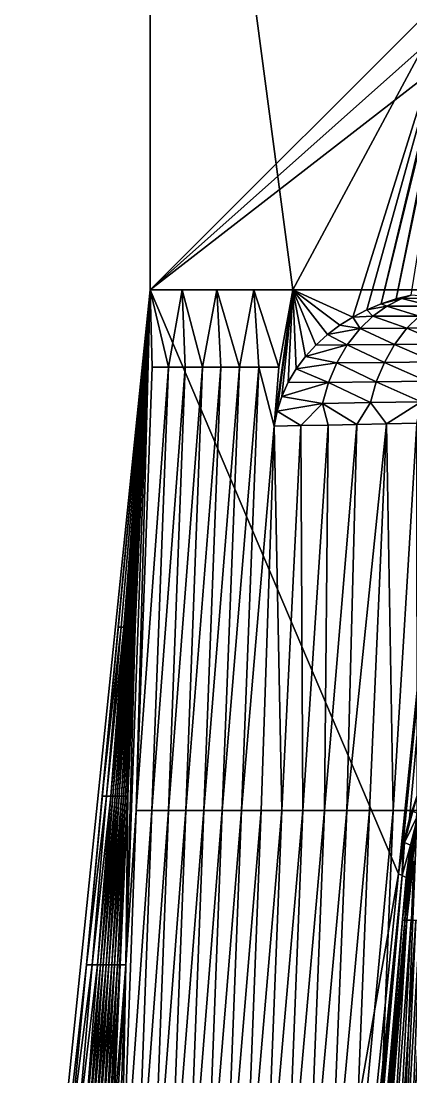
# Model space of a CAD drawing. Extents: x -53 to 3.8, y 0 to 88.2.
# Drawn here: x -47.81 to -42.74, y 60.01 to 73.74 of the extents above; entities that cross this region are included whole.
import ezdxf

# ---------------------------------------------------------------- set-up
doc = ezdxf.new("R2010")
doc.units = 0

msp = doc.modelspace()

# ---------------------------------------------------------------- linework, layer by layer
for points in [[(-46.131, 70.249, 13.5), (-46.131, 84.249, 13.5), (-46.131, 79.8805, 12.1121)], [(-46.131, 84.249), (-46.131, 70.249), (-46.131, 79.4532, 4.36866)], [(-44.2743, 70.249, 13.5), (-42.131, 74.249, 13.5), (-46.131, 84.249, 13.5)], [(-46.131, 70.249, 13.5), (-44.2743, 70.249, 13.5), (-46.131, 84.249, 13.5)], [(-46.131, 70.249), (-46.131, 84.249), (-42.131, 74.249)], [(-46.131, 79.4532, 12.0039), (-46.131, 70.249, 13.5), (-46.131, 79.8805, 12.1121)], [(-46.131, 79.0405, 11.8494), (-46.131, 70.249, 13.5), (-46.131, 79.4532, 12.0039)], [(-46.131, 79.4532, 4.36866), (-46.131, 70.249), (-46.131, 79.0405, 4.52319)], [(-46.131, 78.6473, 11.6504), (-46.131, 70.249, 13.5), (-46.131, 79.0405, 11.8494)], [(-46.131, 79.0405, 4.52319), (-46.131, 70.249), (-46.131, 78.6473, 4.72218)], [(-46.131, 78.2784, 11.4093), (-46.131, 70.249, 13.5), (-46.131, 78.6473, 11.6504)], [(-46.131, 78.6473, 4.72218), (-46.131, 70.249), (-46.131, 78.2784, 4.96322)], [(-46.131, 77.9382, 11.1292), (-46.131, 70.249, 13.5), (-46.131, 78.2784, 11.4093)], [(-46.131, 78.2784, 4.96322), (-46.131, 70.249), (-46.131, 77.9382, 5.24338)], [(-46.131, 77.6309, 10.8133), (-46.131, 70.249, 13.5), (-46.131, 77.9382, 11.1292)], [(-46.131, 77.9382, 5.24338), (-46.131, 70.249, 5.14387), (-46.131, 77.6309, 5.55927)], [(-46.131, 70.249), (-46.131, 70.249, 5.14387), (-46.131, 77.9382, 5.24338)], [(-46.131, 77.3602, 10.4655), (-46.131, 70.249, 13.5), (-46.131, 77.6309, 10.8133)], [(-46.131, 77.6309, 5.55927), (-46.131, 70.249, 5.14387), (-46.131, 77.3602, 5.90705)], [(-46.131, 70.249, 10.2877), (-46.131, 70.249, 13.5), (-46.131, 77.3602, 10.4655)], [(-46.131, 77.1294, 10.0901), (-46.131, 70.249, 10.2877), (-46.131, 77.3602, 10.4655)], [(-46.131, 77.3602, 5.90705), (-46.131, 70.249, 5.14387), (-46.131, 77.1294, 6.28249)], [(-46.131, 76.9413, 9.69152), (-46.131, 70.249, 10.2877), (-46.131, 77.1294, 10.0901)], [(-46.131, 77.1294, 6.28249), (-46.131, 70.249, 5.14387), (-46.131, 76.9413, 6.68104)], [(-46.131, 76.7982, 9.27469), (-46.131, 70.249, 10.2877), (-46.131, 76.9413, 9.69152)], [(-46.131, 76.9413, 6.68104), (-46.131, 70.249, 5.14387), (-46.131, 76.7982, 7.09787)], [(-46.131, 76.7019, 8.84466), (-46.131, 70.249, 10.2877), (-46.131, 76.7982, 9.27469)], [(-46.131, 76.7982, 7.09787), (-46.131, 70.249, 5.14387), (-46.131, 76.7019, 7.5279)], [(-46.131, 76.6534, 8.40663), (-46.131, 70.249, 10.2877), (-46.131, 76.7019, 8.84466)], [(-46.131, 76.7019, 7.5279), (-46.131, 70.249, 5.14387), (-46.131, 76.6534, 7.96593)], [(-46.131, 76.6534, 7.96593), (-46.131, 70.249, 10.2877), (-46.131, 76.6534, 8.40663)], [(-46.131, 70.249, 5.14387), (-46.131, 70.249, 10.2877), (-46.131, 76.6534, 7.96593)], [(-42.131, 74.249), (-42.1091, 73.8309), (-46.131, 70.249)], [(-44.2743, 70.249, 13.5), (-43.4934, 69.8931, 13.5), (-42.131, 74.249, 13.5)], [(-43.4934, 69.8931, 13.5), (-43.3134, 69.986, 13.5), (-42.131, 74.249, 13.5)], [(-43.3134, 69.986, 13.5), (-43.1263, 70.0646, 13.5), (-42.131, 74.249, 13.5)], [(-42.131, 74.249, 13.5), (-43.1263, 70.0646, 13.5), (-42.1291, 74.1265, 13.5)], [(-42.9338, 70.1291, 13.5), (-42.1291, 74.1265, 13.5), (-43.1263, 70.0646, 13.5)], [(-42.1235, 74.0041, 13.5), (-42.1291, 74.1265, 13.5), (-42.9338, 70.1291, 13.5)], [(-42.7369, 70.1795, 13.5), (-42.1235, 74.0041, 13.5), (-42.9338, 70.1291, 13.5)], [(-42.1091, 73.8309), (-42.0436, 73.4174), (-46.131, 70.249)], [(-46.131, 70.249), (-42.0436, 73.4174), (-42.131, 70.249)], [(-46.131, 70.249), (-47.7185, 35.1245, 0.00108), (-47.8101, 53.9368, 0.001)], [(-47.8101, 53.9368, 0.001), (-46.9615, 61.4679, 1.43231), (-46.131, 70.249)], [(-42.9009, 62.6519), (-47.7185, 35.1245, 0.00108), (-46.131, 70.249)], [(-46.7538, 63.6632, 1.39572), (-46.131, 70.249), (-46.9615, 61.4679, 1.43231)], [(-46.7538, 63.6632, 1.39572), (-46.5462, 65.8584, 1.35914), (-46.131, 70.249)], [(-46.5462, 65.8584, 1.35914), (-46.5095, 65.8584, 2.71801), (-46.131, 70.249)], [(-46.131, 70.249), (-46.5095, 65.8584, 2.71801), (-46.131, 70.249, 5.14387)], [(-46.4728, 65.8584, 4.07687), (-46.131, 70.249, 5.14387), (-46.5095, 65.8584, 2.71801)], [(-46.4544, 65.8584, 4.75631), (-46.131, 70.249, 5.14387), (-46.4728, 65.8584, 4.07687)], [(-46.4544, 65.8584, 4.75631), (-46.4361, 65.8584, 5.43574), (-46.131, 70.249, 5.14387)], [(-46.131, 70.249, 10.2877), (-46.4474, 61.4679, 11.4547), (-46.3145, 63.4733, 11.3203)], [(-46.4474, 61.4679, 11.4547), (-46.131, 70.249, 10.2877), (-46.3259, 65.8584, 9.51234)], [(-46.4361, 65.8584, 5.43574), (-46.4177, 65.8584, 6.11517), (-46.131, 70.249, 5.14387)], [(-46.131, 70.249, 5.14387), (-46.4177, 65.8584, 6.11517), (-46.3994, 65.8584, 6.79461)], [(-46.3994, 65.8584, 6.79461), (-46.381, 65.8584, 7.47404), (-46.131, 70.249, 5.14387)], [(-46.381, 65.8584, 7.47404), (-46.3626, 65.8584, 8.15348), (-46.131, 70.249, 5.14387)], [(-46.131, 70.249, 5.14387), (-46.3626, 65.8584, 8.15348), (-46.131, 70.249, 10.2877)], [(-46.3443, 65.8584, 8.83291), (-46.131, 70.249, 10.2877), (-46.3626, 65.8584, 8.15348)], [(-46.131, 70.249, 10.2877), (-46.3443, 65.8584, 8.83291), (-46.3259, 65.8584, 9.51234)], [(-46.3145, 63.4733, 11.3203), (-46.1054, 69.2436, 10.5504), (-46.131, 70.249, 10.2877)], [(-42.131, 70.249), (-42.9009, 62.6519), (-46.131, 70.249)], [(-46.131, 70.249, 10.2877), (-45.8951, 69.2436, 10.9753), (-45.7141, 70.249, 11.1173)], [(-46.1054, 69.2436, 10.5504), (-45.8951, 69.2436, 10.9753), (-46.131, 70.249, 10.2877)], [(-46.131, 70.249, 13.5), (-44.7851, 70.249, 12.7247), (-44.2743, 70.249, 13.5)], [(-45.2652, 70.249, 11.93), (-44.7851, 70.249, 12.7247), (-46.131, 70.249, 13.5)], [(-45.7141, 70.249, 11.1173), (-45.2652, 70.249, 11.93), (-46.131, 70.249, 13.5)], [(-46.131, 70.249, 13.5), (-46.131, 70.249, 10.2877), (-45.7141, 70.249, 11.1173)], [(-45.8951, 69.2436, 10.9753), (-45.6762, 69.2436, 11.3959), (-45.7141, 70.249, 11.1173)], [(-45.7141, 70.249, 11.1173), (-45.449, 69.2436, 11.812), (-45.2652, 70.249, 11.93)], [(-45.6762, 69.2436, 11.3959), (-45.449, 69.2436, 11.812), (-45.7141, 70.249, 11.1173)], [(-45.449, 69.2436, 11.812), (-45.2135, 69.2436, 12.2234), (-45.2652, 70.249, 11.93)], [(-45.2652, 70.249, 11.93), (-44.9699, 69.2436, 12.6301), (-44.7851, 70.249, 12.7247)], [(-45.2135, 69.2436, 12.2234), (-44.9699, 69.2436, 12.6301), (-45.2652, 70.249, 11.93)], [(-44.9699, 69.2436, 12.6301), (-44.7182, 69.2436, 13.0319), (-44.7851, 70.249, 12.7247)], [(-44.7851, 70.249, 12.7247), (-44.4586, 69.2436, 13.4287), (-44.2743, 70.249, 13.5)], [(-44.7182, 69.2436, 13.0319), (-44.4586, 69.2436, 13.4287), (-44.7851, 70.249, 12.7247)], [(-44.4586, 69.2436, 13.4287), (-44.5191, 68.4738, 13.5), (-44.2743, 70.249, 13.5)], [(-44.2743, 70.249, 13.5), (-44.5191, 68.4738, 13.5), (-44.4803, 68.6711, 13.5)], [(-44.4803, 68.6711, 13.5), (-44.4188, 68.8622, 13.5), (-44.2743, 70.249, 13.5)], [(-44.4188, 68.8622, 13.5), (-44.3356, 69.0457, 13.5), (-44.2743, 70.249, 13.5)], [(-44.2743, 70.249, 13.5), (-44.3356, 69.0457, 13.5), (-44.2328, 69.219, 13.5)], [(-43.6649, 69.786, 13.5), (-43.4934, 69.8931, 13.5), (-44.2743, 70.249, 13.5)], [(-43.8263, 69.6648, 13.5), (-43.6649, 69.786, 13.5), (-44.2743, 70.249, 13.5)], [(-44.2743, 70.249, 13.5), (-43.9761, 69.5294, 13.5), (-43.8263, 69.6648, 13.5)], [(-44.1124, 69.3804, 13.5), (-43.9761, 69.5294, 13.5), (-44.2743, 70.249, 13.5)], [(-44.2328, 69.219, 13.5), (-44.1124, 69.3804, 13.5), (-44.2743, 70.249, 13.5)], [(-42.7369, 70.1795, 13.5), (-42.9338, 70.1291, 13.5), (-42.8599, 70.1365, 13.5664)], [(-42.9009, 62.6519), (-42.131, 70.249), (-42.847, 63.0159)], [(-42.8599, 70.1365, 13.5664), (-42.2705, 70.1375, 14.3382), (-42.7369, 70.1795, 13.5)], [(-42.847, 63.0159), (-42.131, 70.249), (-42.76, 63.3727)], [(-42.76, 63.3727), (-42.131, 70.249), (-42.6406, 63.7202)], [(-43.1263, 70.0646, 13.5), (-43.3134, 69.986, 13.5), (-43.0529, 70.0352, 13.7064)], [(-42.8599, 70.1365, 13.5664), (-43.1263, 70.0646, 13.5), (-43.0529, 70.0352, 13.7064)], [(-42.9338, 70.1291, 13.5), (-43.1263, 70.0646, 13.5), (-42.8599, 70.1365, 13.5664)], [(-43.0529, 70.0352, 13.7064), (-42.4566, 70.0371, 14.4858), (-42.8599, 70.1365, 13.5664)], [(-42.4566, 70.0371, 14.4858), (-42.2705, 70.1375, 14.3382), (-42.8599, 70.1365, 13.5664)], [(-43.3134, 69.986, 13.5), (-43.4934, 69.8931, 13.5), (-43.2336, 69.9039, 13.8376)], [(-43.2336, 69.9039, 13.8376), (-43.4934, 69.8931, 13.5), (-43.3992, 69.745, 13.9577)], [(-43.3992, 69.745, 13.9577), (-42.7908, 69.7493, 14.7511), (-43.2336, 69.9039, 13.8376)], [(-43.0529, 70.0352, 13.7064), (-43.3134, 69.986, 13.5), (-43.2336, 69.9039, 13.8376)], [(-43.2336, 69.9039, 13.8376), (-42.6309, 69.9069, 14.6242), (-43.0529, 70.0352, 13.7064)], [(-42.7908, 69.7493, 14.7511), (-42.6309, 69.9069, 14.6242), (-43.2336, 69.9039, 13.8376)], [(-42.6309, 69.9069, 14.6242), (-42.4566, 70.0371, 14.4858), (-43.0529, 70.0352, 13.7064)], [(-42.7908, 69.7493, 14.7511), (-42.149, 69.7533, 15.5174), (-42.6309, 69.9069, 14.6242)], [(-43.6649, 69.786, 13.5), (-43.8263, 69.6648, 13.5), (-43.3992, 69.745, 13.9577)], [(-43.4934, 69.8931, 13.5), (-43.6649, 69.786, 13.5), (-43.3992, 69.745, 13.9577)], [(-43.8263, 69.6648, 13.5), (-43.9761, 69.5294, 13.5), (-43.5677, 69.5302, 14.08)], [(-43.3992, 69.745, 13.9577), (-43.8263, 69.6648, 13.5), (-43.5677, 69.5302, 14.08)], [(-43.5677, 69.5302, 14.08), (-42.9537, 69.5362, 14.8804), (-43.3992, 69.745, 13.9577)], [(-42.9537, 69.5362, 14.8804), (-42.7908, 69.7493, 14.7511), (-43.3992, 69.745, 13.9577)], [(-42.9537, 69.5362, 14.8804), (-42.3061, 69.5419, 15.6536), (-42.7908, 69.7493, 14.7511)], [(-42.7908, 69.7493, 14.7511), (-42.3061, 69.5419, 15.6536), (-42.149, 69.7533, 15.5174)], [(-44.1124, 69.3804, 13.5), (-43.7037, 69.2966, 14.1787), (-43.5677, 69.5302, 14.08)], [(-43.5677, 69.5302, 14.08), (-43.9761, 69.5294, 13.5), (-44.1124, 69.3804, 13.5)], [(-43.7037, 69.2966, 14.1787), (-43.0855, 69.3043, 14.9851), (-43.5677, 69.5302, 14.08)], [(-43.5677, 69.5302, 14.08), (-43.0855, 69.3043, 14.9851), (-42.9537, 69.5362, 14.8804)], [(-43.0855, 69.3043, 14.9851), (-42.4334, 69.3117, 15.7639), (-42.9537, 69.5362, 14.8804)], [(-42.9537, 69.5362, 14.8804), (-42.4334, 69.3117, 15.7639), (-42.3061, 69.5419, 15.6536)], [(-44.2328, 69.219, 13.5), (-43.7037, 69.2966, 14.1787), (-44.1124, 69.3804, 13.5)], [(-45.8951, 69.2436, 10.9753), (-46.1054, 69.2436, 10.5504), (-46.3145, 63.4733, 11.3203)], [(-46.1078, 63.4733, 11.7551), (-45.8951, 69.2436, 10.9753), (-46.3145, 63.4733, 11.3203)], [(-45.6762, 69.2436, 11.3959), (-45.8951, 69.2436, 10.9753), (-46.1078, 63.4733, 11.7551)], [(-45.8923, 63.4733, 12.1857), (-45.6762, 69.2436, 11.3959), (-46.1078, 63.4733, 11.7551)], [(-45.449, 69.2436, 11.812), (-45.6762, 69.2436, 11.3959), (-45.8923, 63.4733, 12.1857)], [(-45.668, 63.4733, 12.6118), (-45.449, 69.2436, 11.812), (-45.8923, 63.4733, 12.1857)], [(-45.2135, 69.2436, 12.2234), (-45.449, 69.2436, 11.812), (-45.668, 63.4733, 12.6118)], [(-45.4351, 63.4733, 13.0332), (-45.2135, 69.2436, 12.2234), (-45.668, 63.4733, 12.6118)], [(-44.9699, 69.2436, 12.6301), (-45.2135, 69.2436, 12.2234), (-45.4351, 63.4733, 13.0332)], [(-45.1938, 63.4733, 13.4499), (-44.9699, 69.2436, 12.6301), (-45.4351, 63.4733, 13.0332)], [(-44.7182, 69.2436, 13.0319), (-44.9699, 69.2436, 12.6301), (-45.1938, 63.4733, 13.4499)], [(-44.9441, 63.4733, 13.8617), (-44.7182, 69.2436, 13.0319), (-45.1938, 63.4733, 13.4499)], [(-44.5191, 68.4738, 13.5), (-44.7182, 69.2436, 13.0319), (-44.9441, 63.4733, 13.8617)], [(-44.7182, 69.2436, 13.0319), (-44.5191, 68.4738, 13.5), (-44.4586, 69.2436, 13.4287)], [(-44.3356, 69.0457, 13.5), (-43.8111, 69.0413, 14.2566), (-44.2328, 69.219, 13.5)], [(-43.8111, 69.0413, 14.2566), (-43.7037, 69.2966, 14.1787), (-44.2328, 69.219, 13.5)], [(-43.8111, 69.0413, 14.2566), (-43.19, 69.0507, 15.0679), (-43.7037, 69.2966, 14.1787)], [(-43.7037, 69.2966, 14.1787), (-43.19, 69.0507, 15.0679), (-43.0855, 69.3043, 14.9851)], [(-43.19, 69.0507, 15.0679), (-42.5346, 69.0598, 15.8516), (-43.0855, 69.3043, 14.9851)], [(-43.0855, 69.3043, 14.9851), (-42.5346, 69.0598, 15.8516), (-42.4334, 69.3117, 15.7639)], [(-44.4188, 68.8622, 13.5), (-43.8111, 69.0413, 14.2566), (-44.3356, 69.0457, 13.5)], [(-43.8877, 68.7695, 14.3122), (-43.8111, 69.0413, 14.2566), (-44.4188, 68.8622, 13.5)], [(-43.2649, 68.7807, 15.1275), (-43.8111, 69.0413, 14.2566), (-43.8877, 68.7695, 14.3122)], [(-43.2649, 68.7807, 15.1275), (-43.19, 69.0507, 15.0679), (-43.8111, 69.0413, 14.2566)], [(-42.6077, 68.7915, 15.915), (-43.19, 69.0507, 15.0679), (-43.2649, 68.7807, 15.1275)], [(-42.6077, 68.7915, 15.915), (-42.5346, 69.0598, 15.8516), (-43.19, 69.0507, 15.0679)], [(-44.4803, 68.6711, 13.5), (-43.8877, 68.7695, 14.3122), (-44.4188, 68.8622, 13.5)], [(-44.5191, 68.4738, 13.5), (-44.1734, 68.4817, 14.0067), (-44.4803, 68.6711, 13.5)], [(-44.1734, 68.4817, 14.0067), (-43.8877, 68.7695, 14.3122), (-44.4803, 68.6711, 13.5)], [(-44.1734, 68.4817, 14.0067), (-43.8147, 68.4895, 14.5042), (-43.8877, 68.7695, 14.3122)], [(-43.8877, 68.7695, 14.3122), (-43.4432, 68.4971, 14.9923), (-43.2649, 68.7807, 15.1275)], [(-43.8147, 68.4895, 14.5042), (-43.4432, 68.4971, 14.9923), (-43.8877, 68.7695, 14.3122)], [(-43.4432, 68.4971, 14.9923), (-43.0594, 68.5046, 15.4706), (-43.2649, 68.7807, 15.1275)], [(-43.2649, 68.7807, 15.1275), (-43.0594, 68.5046, 15.4706), (-42.6077, 68.7915, 15.915)], [(-43.0594, 68.5046, 15.4706), (-42.6634, 68.5119, 15.9389), (-42.6077, 68.7915, 15.915)], [(-44.6861, 63.4733, 14.2684), (-44.5191, 68.4738, 13.5), (-44.9441, 63.4733, 13.8617)], [(-44.4201, 63.4733, 14.6699), (-44.5191, 68.4738, 13.5), (-44.6861, 63.4733, 14.2684)], [(-44.4201, 63.4733, 14.6699), (-44.1734, 68.4817, 14.0067), (-44.5191, 68.4738, 13.5)], [(-44.146, 63.4733, 15.066), (-44.1734, 68.4817, 14.0067), (-44.4201, 63.4733, 14.6699)], [(-44.146, 63.4733, 15.066), (-43.8147, 68.4895, 14.5042), (-44.1734, 68.4817, 14.0067)], [(-43.8641, 63.4733, 15.4566), (-43.8147, 68.4895, 14.5042), (-44.146, 63.4733, 15.066)], [(-43.8641, 63.4733, 15.4566), (-43.4432, 68.4971, 14.9923), (-43.8147, 68.4895, 14.5042)], [(-43.5744, 63.4733, 15.8414), (-43.4432, 68.4971, 14.9923), (-43.8641, 63.4733, 15.4566)], [(-43.5744, 63.4733, 15.8414), (-43.0594, 68.5046, 15.4706), (-43.4432, 68.4971, 14.9923)], [(-43.277, 63.4733, 16.2205), (-43.0594, 68.5046, 15.4706), (-43.5744, 63.4733, 15.8414)], [(-42.9722, 63.4733, 16.5935), (-43.0594, 68.5046, 15.4706), (-43.277, 63.4733, 16.2205)], [(-42.6634, 68.5119, 15.9389), (-43.0594, 68.5046, 15.4706), (-42.9722, 63.4733, 16.5935)], [(-42.6599, 63.4733, 16.9604), (-42.6634, 68.5119, 15.9389), (-42.9722, 63.4733, 16.5935)], [(-46.5095, 65.8584, 2.71801), (-46.5462, 65.8584, 1.35914), (-46.7538, 63.6632, 1.39572)], [(-46.6988, 63.6632, 2.79104), (-46.5095, 65.8584, 2.71801), (-46.7538, 63.6632, 1.39572)], [(-46.4728, 65.8584, 4.07687), (-46.5095, 65.8584, 2.71801), (-46.6988, 63.6632, 2.79104)], [(-46.6437, 63.6632, 4.18636), (-46.4728, 65.8584, 4.07687), (-46.6988, 63.6632, 2.79104)], [(-46.4544, 65.8584, 4.75631), (-46.4728, 65.8584, 4.07687), (-46.6437, 63.6632, 4.18636)], [(-46.6162, 63.6632, 4.88402), (-46.4544, 65.8584, 4.75631), (-46.6437, 63.6632, 4.18636)], [(-46.4361, 65.8584, 5.43574), (-46.4544, 65.8584, 4.75631), (-46.6162, 63.6632, 4.88402)], [(-46.5886, 63.6632, 5.58168), (-46.4361, 65.8584, 5.43574), (-46.6162, 63.6632, 4.88402)], [(-46.4177, 65.8584, 6.11517), (-46.4361, 65.8584, 5.43574), (-46.5886, 63.6632, 5.58168)], [(-46.5611, 63.6632, 6.27934), (-46.4177, 65.8584, 6.11517), (-46.5886, 63.6632, 5.58168)], [(-46.3994, 65.8584, 6.79461), (-46.4177, 65.8584, 6.11517), (-46.5611, 63.6632, 6.27934)], [(-46.5335, 63.6632, 6.977), (-46.3994, 65.8584, 6.79461), (-46.5611, 63.6632, 6.27934)], [(-46.381, 65.8584, 7.47404), (-46.3994, 65.8584, 6.79461), (-46.5335, 63.6632, 6.977)], [(-46.506, 63.6632, 7.67465), (-46.381, 65.8584, 7.47404), (-46.5335, 63.6632, 6.977)], [(-46.3626, 65.8584, 8.15348), (-46.381, 65.8584, 7.47404), (-46.506, 63.6632, 7.67465)], [(-46.4785, 63.6632, 8.37231), (-46.3626, 65.8584, 8.15348), (-46.506, 63.6632, 7.67465)], [(-46.3443, 65.8584, 8.83291), (-46.4785, 63.6632, 8.37231), (-46.4509, 63.6632, 9.06997)], [(-46.3443, 65.8584, 8.83291), (-46.3626, 65.8584, 8.15348), (-46.4785, 63.6632, 8.37231)], [(-46.3259, 65.8584, 9.51234), (-46.3443, 65.8584, 8.83291), (-46.4509, 63.6632, 9.06997)], [(-46.4234, 63.6632, 9.76763), (-46.3259, 65.8584, 9.51234), (-46.4509, 63.6632, 9.06997)], [(-46.4474, 61.4679, 11.4547), (-46.3259, 65.8584, 9.51234), (-46.4234, 63.6632, 9.76763)], [(-46.6988, 63.6632, 2.79104), (-46.9615, 61.4679, 1.43231), (-46.888, 61.4679, 2.86408)], [(-46.7538, 63.6632, 1.39572), (-46.9615, 61.4679, 1.43231), (-46.6988, 63.6632, 2.79104)], [(-46.6437, 63.6632, 4.18636), (-46.888, 61.4679, 2.86408), (-46.8146, 61.4679, 4.29584)], [(-46.6988, 63.6632, 2.79104), (-46.888, 61.4679, 2.86408), (-46.6437, 63.6632, 4.18636)], [(-46.6162, 63.6632, 4.88402), (-46.8146, 61.4679, 4.29584), (-46.7779, 61.4679, 5.01173)], [(-46.6437, 63.6632, 4.18636), (-46.8146, 61.4679, 4.29584), (-46.6162, 63.6632, 4.88402)], [(-46.5886, 63.6632, 5.58168), (-46.7779, 61.4679, 5.01173), (-46.7412, 61.4679, 5.72761)], [(-46.6162, 63.6632, 4.88402), (-46.7779, 61.4679, 5.01173), (-46.5886, 63.6632, 5.58168)], [(-46.5611, 63.6632, 6.27934), (-46.7412, 61.4679, 5.72761), (-46.7044, 61.4679, 6.4435)], [(-46.5886, 63.6632, 5.58168), (-46.7412, 61.4679, 5.72761), (-46.5611, 63.6632, 6.27934)], [(-46.5335, 63.6632, 6.977), (-46.7044, 61.4679, 6.4435), (-46.6677, 61.4679, 7.15938)], [(-46.5611, 63.6632, 6.27934), (-46.7044, 61.4679, 6.4435), (-46.5335, 63.6632, 6.977)], [(-46.506, 63.6632, 7.67465), (-46.6677, 61.4679, 7.15938), (-46.631, 61.4679, 7.87527)], [(-46.5335, 63.6632, 6.977), (-46.6677, 61.4679, 7.15938), (-46.506, 63.6632, 7.67465)], [(-46.4785, 63.6632, 8.37231), (-46.631, 61.4679, 7.87527), (-46.5943, 61.4679, 8.59115)], [(-46.4785, 63.6632, 8.37231), (-46.506, 63.6632, 7.67465), (-46.631, 61.4679, 7.87527)], [(-46.4509, 63.6632, 9.06997), (-46.4785, 63.6632, 8.37231), (-46.5943, 61.4679, 8.59115)], [(-46.5943, 61.4679, 8.59115), (-46.5576, 61.4679, 9.30703), (-46.4509, 63.6632, 9.06997)], [(-46.5576, 61.4679, 9.30703), (-46.5209, 61.4679, 10.0229), (-46.4234, 63.6632, 9.76763)], [(-46.4509, 63.6632, 9.06997), (-46.5576, 61.4679, 9.30703), (-46.4234, 63.6632, 9.76763)], [(-46.4234, 63.6632, 9.76763), (-46.5209, 61.4679, 10.0229), (-46.4474, 61.4679, 11.4547)], [(-42.76, 63.3727), (-42.6406, 63.7202), (-42.715, 63.4648, 0.35651)], [(-46.5236, 57.703, 12.0901), (-46.3205, 57.703, 12.5349), (-46.1078, 63.4733, 11.7551)], [(-46.3145, 63.4733, 11.3203), (-46.5236, 57.703, 12.0901), (-46.1078, 63.4733, 11.7551)], [(-46.4474, 61.4679, 11.4547), (-46.5236, 57.703, 12.0901), (-46.3145, 63.4733, 11.3203)], [(-46.3205, 57.703, 12.5349), (-46.1083, 57.703, 12.9754), (-45.8923, 63.4733, 12.1857)], [(-46.1078, 63.4733, 11.7551), (-46.3205, 57.703, 12.5349), (-45.8923, 63.4733, 12.1857)], [(-46.1083, 57.703, 12.9754), (-45.887, 57.703, 13.4115), (-45.668, 63.4733, 12.6118)], [(-45.8923, 63.4733, 12.1857), (-46.1083, 57.703, 12.9754), (-45.668, 63.4733, 12.6118)], [(-45.887, 57.703, 13.4115), (-45.6567, 57.703, 13.843), (-45.4351, 63.4733, 13.0332)], [(-45.668, 63.4733, 12.6118), (-45.887, 57.703, 13.4115), (-45.4351, 63.4733, 13.0332)], [(-45.6567, 57.703, 13.843), (-45.4177, 57.703, 14.2697), (-45.1938, 63.4733, 13.4499)], [(-45.4351, 63.4733, 13.0332), (-45.6567, 57.703, 13.843), (-45.1938, 63.4733, 13.4499)], [(-45.4177, 57.703, 14.2697), (-45.17, 57.703, 14.6915), (-44.9441, 63.4733, 13.8617)], [(-45.1938, 63.4733, 13.4499), (-45.4177, 57.703, 14.2697), (-44.9441, 63.4733, 13.8617)], [(-45.17, 57.703, 14.6915), (-44.9137, 57.703, 15.1082), (-44.6861, 63.4733, 14.2684)], [(-44.9441, 63.4733, 13.8617), (-45.17, 57.703, 14.6915), (-44.6861, 63.4733, 14.2684)], [(-44.9137, 57.703, 15.1082), (-44.6489, 57.703, 15.5196), (-44.4201, 63.4733, 14.6699)], [(-44.6861, 63.4733, 14.2684), (-44.9137, 57.703, 15.1082), (-44.4201, 63.4733, 14.6699)], [(-44.6489, 57.703, 15.5196), (-44.3759, 57.703, 15.9256), (-44.146, 63.4733, 15.066)], [(-44.4201, 63.4733, 14.6699), (-44.6489, 57.703, 15.5196), (-44.146, 63.4733, 15.066)], [(-44.3759, 57.703, 15.9256), (-44.0947, 57.703, 16.3261), (-43.8641, 63.4733, 15.4566)], [(-44.146, 63.4733, 15.066), (-44.3759, 57.703, 15.9256), (-43.8641, 63.4733, 15.4566)], [(-44.0947, 57.703, 16.3261), (-43.8054, 57.703, 16.7207), (-43.5744, 63.4733, 15.8414)], [(-43.8641, 63.4733, 15.4566), (-44.0947, 57.703, 16.3261), (-43.5744, 63.4733, 15.8414)], [(-43.8054, 57.703, 16.7207), (-43.5081, 57.703, 17.1095), (-43.277, 63.4733, 16.2205)], [(-43.5744, 63.4733, 15.8414), (-43.8054, 57.703, 16.7207), (-43.277, 63.4733, 16.2205)], [(-43.5081, 57.703, 17.1095), (-43.2031, 57.703, 17.4922), (-42.9722, 63.4733, 16.5935)], [(-43.277, 63.4733, 16.2205), (-43.5081, 57.703, 17.1095), (-42.9722, 63.4733, 16.5935)], [(-43.2031, 57.703, 17.4922), (-42.8903, 57.703, 17.8687), (-42.6599, 63.4733, 16.9604)], [(-42.9722, 63.4733, 16.5935), (-43.2031, 57.703, 17.4922), (-42.6599, 63.4733, 16.9604)], [(-42.8903, 57.703, 17.8687), (-42.57, 57.703, 18.2388), (-42.3404, 63.4733, 17.321)], [(-42.6599, 63.4733, 16.9604), (-42.8903, 57.703, 17.8687), (-42.3404, 63.4733, 17.321)], [(-42.8213, 63.0588, 0.36148), (-42.715, 63.4648, 0.35651), (-42.6398, 63.4334, 2.17892)], [(-42.76, 63.3727), (-42.715, 63.4648, 0.35651), (-42.8213, 63.0588, 0.36148)], [(-42.847, 63.0159), (-42.76, 63.3727), (-42.8213, 63.0588, 0.36148)], [(-42.8213, 63.0588, 0.36148), (-42.6398, 63.4334, 2.17892), (-42.7435, 63.0231, 2.18378)], [(-42.6398, 63.4334, 2.17892), (-42.6879, 63.1953, 2.61103), (-42.7435, 63.0231, 2.18378)], [(-42.7449, 62.9057, 2.63713), (-42.6654, 63.2388, 3.03595), (-42.7208, 62.9506, 3.08543)], [(-42.6879, 63.1953, 2.61103), (-42.6654, 63.2388, 3.03595), (-42.7449, 62.9057, 2.63713)], [(-42.6879, 63.1953, 2.61103), (-42.7449, 62.9057, 2.63713), (-42.7435, 63.0231, 2.18378)], [(-42.8213, 63.0588, 0.36148), (-42.8522, 62.628, 1.0933), (-42.847, 63.0159)], [(-42.8213, 63.0588, 0.36148), (-42.7435, 63.0231, 2.18378), (-42.8522, 62.628, 1.0933)], [(-42.847, 63.0159), (-42.8522, 62.628, 1.0933), (-42.9009, 62.6519)], [(-42.8522, 62.628, 1.0933), (-42.7435, 63.0231, 2.18378), (-42.8032, 62.6042, 2.18658)], [(-42.7435, 63.0231, 2.18378), (-42.7449, 62.9057, 2.63713), (-42.8032, 62.6042, 2.18658)], [(-42.8032, 62.6042, 2.18658), (-42.7449, 62.9057, 2.63713), (-42.7865, 62.6068, 2.5384)], [(-42.7865, 62.6068, 2.5384), (-42.7449, 62.9057, 2.63713), (-42.7681, 62.63, 2.88848)], [(-42.7681, 62.63, 2.88848), (-42.7208, 62.9506, 3.08543), (-42.7482, 62.6738, 3.23561)], [(-42.7449, 62.9057, 2.63713), (-42.7208, 62.9506, 3.08543), (-42.7681, 62.63, 2.88848)], [(-42.7482, 62.6738, 3.23561), (-42.6943, 63.0309, 3.52688), (-42.7271, 62.7379, 3.5786)], [(-42.7208, 62.9506, 3.08543), (-42.6943, 63.0309, 3.52688), (-42.7482, 62.6738, 3.23561)], [(-42.7916, 62.0479, 3.41508), (-42.7048, 62.8221, 3.91625), (-42.7347, 62.0479, 4.55344)], [(-42.7271, 62.7379, 3.5786), (-42.7048, 62.8221, 3.91625), (-42.7916, 62.0479, 3.41508)], [(-42.9009, 62.6519), (-47.3136, 19.1081), (-47.7185, 35.1245, 0.00108)], [(-42.8522, 62.628, 1.0933), (-47.3136, 19.1081), (-42.9009, 62.6519)], [(-46.9722, 19.093, 1.69964), (-47.3136, 19.1081), (-42.8522, 62.628, 1.0933)], [(-46.6307, 19.078, 3.39926), (-46.9722, 19.093, 1.69964), (-42.8522, 62.628, 1.0933)], [(-42.8032, 62.6042, 2.18658), (-46.6307, 19.078, 3.39926), (-42.8522, 62.628, 1.0933)], [(-42.82, 62.0479, 2.8459), (-42.7482, 62.6738, 3.23561), (-42.7916, 62.0479, 3.41508)], [(-42.7681, 62.63, 2.88848), (-42.7482, 62.6738, 3.23561), (-42.82, 62.0479, 2.8459)], [(-42.7865, 62.6068, 2.5384), (-42.7681, 62.63, 2.88848), (-42.82, 62.0479, 2.8459)], [(-42.7482, 62.6738, 3.23561), (-42.7271, 62.7379, 3.5786), (-42.7916, 62.0479, 3.41508)], [(-44.5737, 42.3245, 2.84533), (-46.6307, 19.078, 3.39926), (-42.8032, 62.6042, 2.18658)], [(-44.2287, 46.2692, 2.73161), (-44.5737, 42.3245, 2.84533), (-42.8032, 62.6042, 2.18658)], [(-44.2287, 46.2692, 2.73161), (-42.8032, 62.6042, 2.18658), (-43.8836, 50.2139, 2.61789)], [(-42.8032, 62.6042, 2.18658), (-43.5385, 54.1585, 2.50417), (-43.8836, 50.2139, 2.61789)], [(-43.5385, 54.1585, 2.50417), (-42.8032, 62.6042, 2.18658), (-43.1935, 58.1032, 2.39044)], [(-43.1935, 58.1032, 2.39044), (-42.8032, 62.6042, 2.18658), (-42.8484, 62.0479, 2.27672)], [(-42.8484, 62.0479, 2.27672), (-42.7865, 62.6068, 2.5384), (-42.82, 62.0479, 2.8459)], [(-42.8032, 62.6042, 2.18658), (-42.7865, 62.6068, 2.5384), (-42.8484, 62.0479, 2.27672)], [(-42.8484, 62.0479, 2.27672), (-43.1514, 58.1032, 2.98805), (-43.1935, 58.1032, 2.39044)], [(-42.82, 62.0479, 2.8459), (-43.1093, 58.1032, 3.58566), (-43.1514, 58.1032, 2.98805)], [(-43.1514, 58.1032, 2.98805), (-42.8484, 62.0479, 2.27672), (-42.82, 62.0479, 2.8459)], [(-42.7916, 62.0479, 3.41508), (-43.0251, 58.1032, 4.78089), (-43.1093, 58.1032, 3.58566)], [(-42.7916, 62.0479, 3.41508), (-43.1093, 58.1032, 3.58566), (-42.82, 62.0479, 2.8459)], [(-43.0251, 58.1032, 4.78089), (-42.7347, 62.0479, 4.55344), (-42.9409, 58.1032, 5.97611)], [(-42.7347, 62.0479, 4.55344), (-43.0251, 58.1032, 4.78089), (-42.7916, 62.0479, 3.41508)], [(-42.9409, 58.1032, 5.97611), (-42.6779, 62.0479, 5.6918), (-42.8567, 58.1032, 7.17133)], [(-42.9409, 58.1032, 5.97611), (-42.7347, 62.0479, 4.55344), (-42.6779, 62.0479, 5.6918)], [(-42.8567, 58.1032, 7.17133), (-42.621, 62.0479, 6.83016), (-42.7725, 58.1032, 8.36655)], [(-42.8567, 58.1032, 7.17133), (-42.6779, 62.0479, 5.6918), (-42.621, 62.0479, 6.83016)], [(-42.5642, 62.0479, 7.96852), (-42.6883, 58.1032, 9.56177), (-42.7725, 58.1032, 8.36655)], [(-42.7725, 58.1032, 8.36655), (-42.621, 62.0479, 6.83016), (-42.5642, 62.0479, 7.96852)], [(-47.1691, 59.2726, 1.46889), (-46.9615, 61.4679, 1.43231), (-47.8101, 53.9368, 0.001)], [(-46.888, 61.4679, 2.86408), (-47.1691, 59.2726, 1.46889), (-47.0773, 59.2726, 2.93711)], [(-46.9615, 61.4679, 1.43231), (-47.1691, 59.2726, 1.46889), (-46.888, 61.4679, 2.86408)], [(-46.8146, 61.4679, 4.29584), (-47.0773, 59.2726, 2.93711), (-46.9855, 59.2726, 4.40533)], [(-46.888, 61.4679, 2.86408), (-47.0773, 59.2726, 2.93711), (-46.8146, 61.4679, 4.29584)], [(-46.7779, 61.4679, 5.01173), (-46.9855, 59.2726, 4.40533), (-46.9396, 59.2726, 5.13944)], [(-46.8146, 61.4679, 4.29584), (-46.9855, 59.2726, 4.40533), (-46.7779, 61.4679, 5.01173)], [(-46.7412, 61.4679, 5.72761), (-46.9396, 59.2726, 5.13944), (-46.8937, 59.2726, 5.87355)], [(-46.7779, 61.4679, 5.01173), (-46.9396, 59.2726, 5.13944), (-46.7412, 61.4679, 5.72761)], [(-46.7044, 61.4679, 6.4435), (-46.8937, 59.2726, 5.87355), (-46.8478, 59.2726, 6.60766)], [(-46.7412, 61.4679, 5.72761), (-46.8937, 59.2726, 5.87355), (-46.7044, 61.4679, 6.4435)], [(-46.6677, 61.4679, 7.15938), (-46.8478, 59.2726, 6.60766), (-46.8019, 59.2726, 7.34177)], [(-46.7044, 61.4679, 6.4435), (-46.8478, 59.2726, 6.60766), (-46.6677, 61.4679, 7.15938)], [(-46.631, 61.4679, 7.87527), (-46.8019, 59.2726, 7.34177), (-46.756, 59.2726, 8.07588)], [(-46.631, 61.4679, 7.87527), (-46.6677, 61.4679, 7.15938), (-46.8019, 59.2726, 7.34177)], [(-46.7639, 52.6867, 12.6216), (-46.5236, 57.703, 12.0901), (-46.4474, 61.4679, 11.4547)], [(-46.4474, 61.4679, 11.4547), (-46.7158, 57.0773, 10.5335), (-46.7639, 52.6867, 12.6216)], [(-46.5943, 61.4679, 8.59115), (-46.631, 61.4679, 7.87527), (-46.756, 59.2726, 8.07588)], [(-46.756, 59.2726, 8.07588), (-46.7101, 59.2726, 8.80999), (-46.5943, 61.4679, 8.59115)], [(-46.6183, 59.2726, 10.2782), (-46.7158, 57.0773, 10.5335), (-46.4474, 61.4679, 11.4547)], [(-46.7101, 59.2726, 8.80999), (-46.6642, 59.2726, 9.5441), (-46.5576, 61.4679, 9.30703)], [(-46.5943, 61.4679, 8.59115), (-46.7101, 59.2726, 8.80999), (-46.5576, 61.4679, 9.30703)], [(-46.6642, 59.2726, 9.5441), (-46.6183, 59.2726, 10.2782), (-46.5209, 61.4679, 10.0229)], [(-46.5576, 61.4679, 9.30703), (-46.6642, 59.2726, 9.5441), (-46.5209, 61.4679, 10.0229)], [(-46.5209, 61.4679, 10.0229), (-46.6183, 59.2726, 10.2782), (-46.4474, 61.4679, 11.4547)], [(-42.7966, 52.6867, 11.6531), (-42.6257, 58.1032, 10.4507), (-42.4638, 61.4679, 10.4947)], [(-42.4638, 61.4679, 10.4947), (-42.5171, 52.6867, 12.2391), (-42.7966, 52.6867, 11.6531)]]:
    msp.add_3dface(points)

doc.saveas('drawing.dxf')
